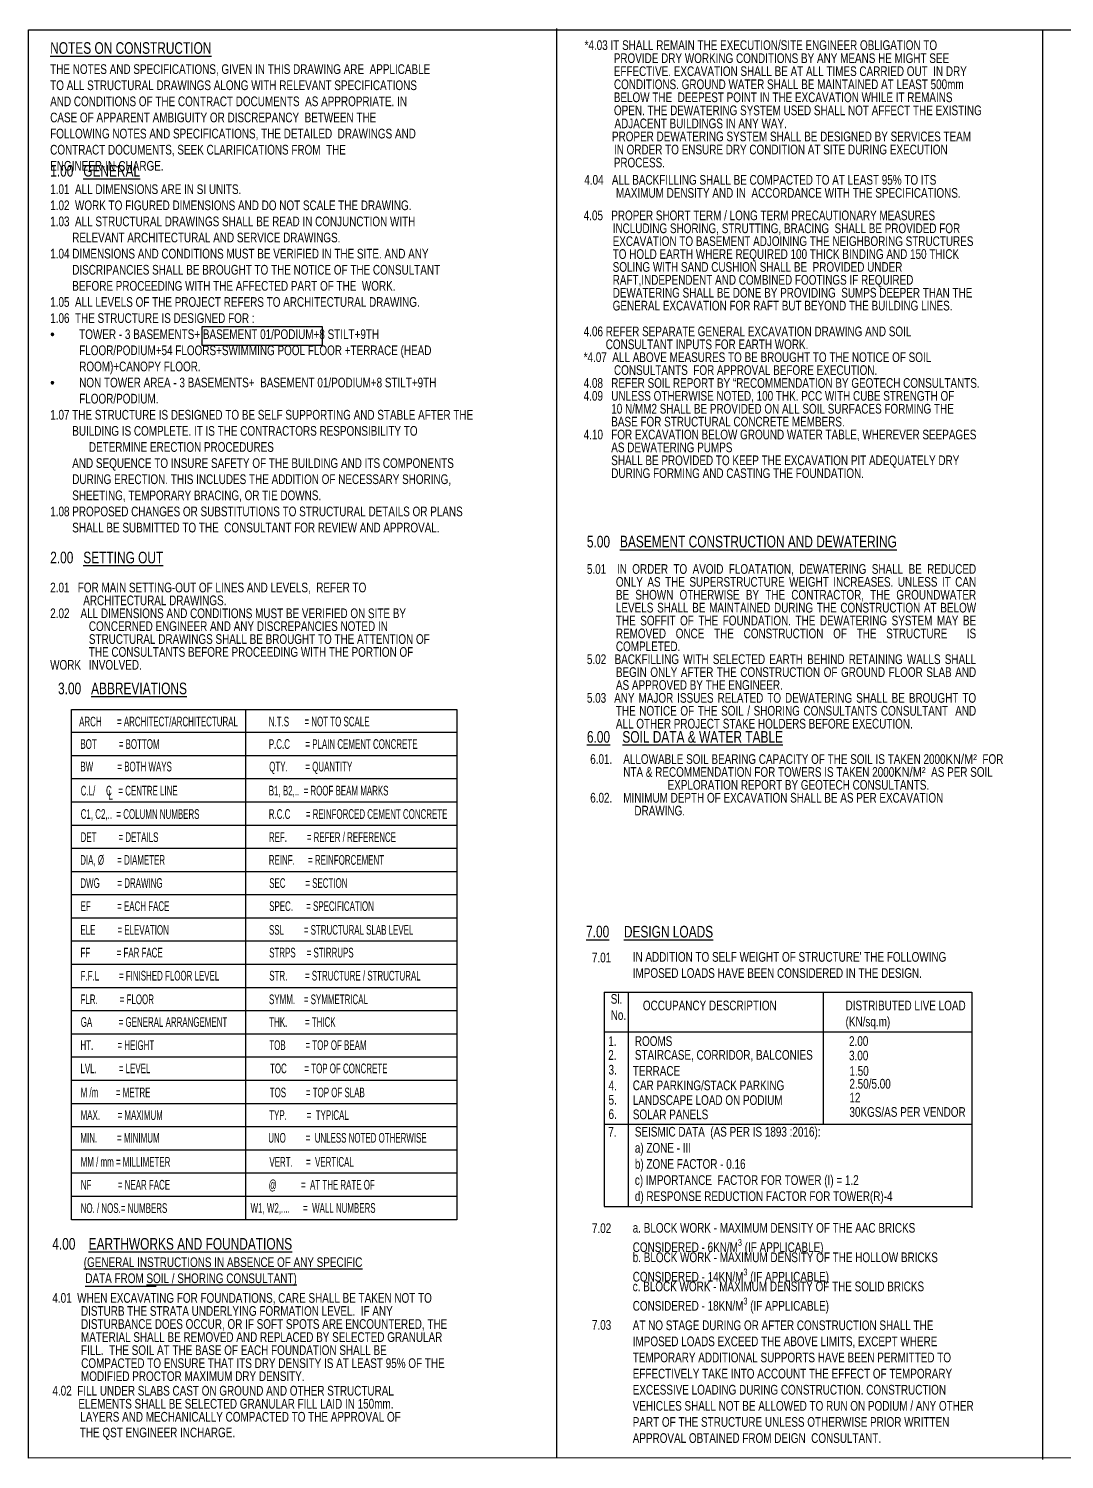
# Model space of a CAD drawing. Header units: millimetres. Extents: x 455 to 1705, y 587 to 981.
# Drawn here: x 455.2 to 739.2, y 588.2 to 980.7 of the extents above; entities that cross this region are included whole.
import ezdxf
from ezdxf.enums import TextEntityAlignment as Align

# ---------------------------------------------------------------- set-up
doc = ezdxf.new("R2010")
doc.units = ezdxf.units.MM
doc.header["$MEASUREMENT"] = 0
for name, color, linetype in [('S-SIGNS', 200, 'Continuous'), ('STR-DIM', 8, 'Continuous'), ('TEMP', 8, 'Continuous'), ('TEXT', 6, 'Continuous'), ('TEXT1', 6, 'Continuous')]:
    doc.layers.add(name, color=color, linetype=linetype)
doc.styles.add('SOBHA', font='swisscl.ttf')

msp = doc.modelspace()

# ---------------------------------------------------------------- linework, layer by layer
at = {"layer": 'S-SIGNS'}
for p, q in [((599.95, 980.7), (599.95, 588.6)), ((733.19, 980.34), (733.19, 588.25))]:
    msp.add_line(p, q, dxfattribs=at)
at = {"layer": 'S-SIGNS', "color": 3}
msp.add_line((470.76, 635.78), (490.16, 635.78), dxfattribs=at)
at = {"layer": 'S-SIGNS'}
msp.add_lwpolyline([(455.22, 980.34), (1052.42, 980.34), (1052.42, 588.64), (455.22, 588.6)], close=True, dxfattribs=at)
at = {"layer": 'S-SIGNS', "color": 2}
msp.add_lwpolyline([(502.8, 898.97), (535.68, 898.97), (535.68, 893.74), (502.8, 893.74)], close=True, dxfattribs=at)
at = {"layer": 'STR-DIM', "color": 9}
for p, q in [((514.72, 793.98), (514.72, 653.99)), ((572.58, 787.61), (466.99, 787.61)), ((572.58, 781.25), (466.99, 781.25)), ((572.58, 774.89), (466.99, 774.89)), ((572.58, 768.52), (466.99, 768.52)), ((572.58, 762.16), (466.99, 762.16)), ((572.58, 755.8), (466.99, 755.8)), ((572.58, 749.43), (466.99, 749.43)), ((572.58, 743.07), (466.99, 743.07)), ((572.58, 736.71), (466.99, 736.71)), ((572.58, 730.35), (466.99, 730.35)), ((572.58, 723.98), (466.99, 723.98)), ((572.58, 717.62), (466.99, 717.62)), ((572.58, 711.26), (466.99, 711.26)), ((572.58, 704.89), (466.99, 704.89)), ((572.58, 698.53), (466.99, 698.53)), ((572.58, 692.17), (466.99, 692.17)), ((572.58, 685.8), (466.99, 685.8)), ((572.58, 679.44), (466.99, 679.44)), ((572.58, 673.08), (466.99, 673.08)), ((572.58, 666.72), (466.99, 666.72)), ((572.58, 660.35), (466.99, 660.35)), ((572.58, 653.99), (466.99, 653.99))]:
    msp.add_line(p, q, dxfattribs=at)
msp.add_lwpolyline([(466.99, 653.99), (466.99, 793.98), (572.58, 793.98), (572.58, 653.99)], dxfattribs=at)
at = {"layer": 'TEMP'}
for p, q in [((613.03, 716.41), (713.82, 716.41)), ((613.03, 716.41), (613.03, 657.59)), ((619.56, 716.41), (619.56, 657.59)), ((673.04, 716.41), (673.04, 680.17)), ((713.82, 716.41), (713.82, 657.29)), ((613.03, 705.56), (713.82, 705.56)), ((613.03, 680.17), (713.82, 680.17)), ((613.03, 657.59), (713.82, 657.59))]:
    msp.add_line(p, q, dxfattribs=at)

# ---------------------------------------------------------------- texts
at = {"layer": 'TEXT', "color": 3, "style": 'SOBHA'}
for s, height, p in [('%%UNOTES ON CONSTRUCTION', 3.1815, (461.13, 973.79)), ('%%U6.00', 3.182, (608.28, 784.84)), ('%%USOIL DATA & WATER TABLE', 3.1815, (618.01, 784.84)), ('%%U7.00', 3.182, (608.06, 731.43)), ('%%UDESIGN LOADS', 3.1815, (618.43, 731.4))]:
    msp.add_text(s, height=height, dxfattribs=at).set_placement(p)
at = {"layer": 'TEXT1', "style": 'SOBHA'}
for s, height, p in [('*4.03 IT SHALL REMAIN THE EXECUTION/SITE ENGINEER OBLIGATION TO', 2.6513, (607.65, 974.84)), ('PROVIDE DRY WORKING CONDITIONS BY ANY MEANS HE MIGHT SEE', 2.6513, (615.65, 971.26)), ('EFFECTIVE. EXCAVATION SHALL BE AT ALL TIMES CARRIED OUT  IN DRY', 2.6513, (615.65, 967.69)), ('CONDITIONS. GROUND WATER SHALL BE MAINTAINED AT LEAST 500mm', 2.6513, (615.7, 964.1)), ('BELOW THE  DEEPEST POINT IN THE EXCAVATION WHILE IT REMAINS', 2.6513, (615.65, 960.53)), ('OPEN. THE DEWATERING SYSTEM USED SHALL NOT AFFECT THE EXISTING', 2.6513, (615.7, 956.95)), ('ADJACENT BUILDINGS IN ANY WAY.', 2.6513, (615.84, 953.37)), ('       PROPER DEWATERING SYSTEM SHALL BE DESIGNED BY SERVICES TEAM  ', 2.6513, (609.86, 949.79)), ('IN ORDER TO ENSURE DRY CONDITION AT SITE DURING EXECUTION', 2.6513, (615.7, 946.2)), ('PROCESS.', 2.651, (615.65, 942.63)), ('4.04   ALL BACKFILLING SHALL BE COMPACTED TO AT LEAST 95%%% TO ITS', 2.6513, (607.57, 937.89)), ('MAXIMUM DENSITY AND IN  ACCORDANCE WITH THE SPECIFICATIONS.', 2.6513, (616.25, 934.31)), ('7.01', 2.651, (609.66, 724.57)), ('1.', 2.651, (614.14, 701.66, -1.49)), ('ROOMS', 2.651, (621.43, 701.66, -1.49)), ('2.00', 2.651, (680.15, 701.66, -1.49)), ('2.', 2.651, (614.14, 697.83, -1.49)), ('STAIRCASE, CORRIDOR, BALCONIES', 2.6513, (621.43, 697.87, -1.49)), ('3.00', 2.651, (680.15, 697.7, -1.49)), ('3.', 2.651, (614.21, 693.79, -1.49)), ('TERRACE', 2.651, (620.87, 693.48, -1.49)), ('1.50', 2.651, (680.26, 693.48, -1.49)), ('4.', 2.651, (614.21, 689.47, -1.49)), ('CAR PARKING/STACK PARKING', 2.6513, (620.87, 689.52, -1.49)), ('2.50/5.00', 2.651, (680.26, 689.95, -1.49)), ('5.', 2.651, (614.21, 685.55, -1.49)), ('LANDSCAPE LOAD ON PODIUM', 2.6513, (620.87, 685.48, -1.49)), ('12', 2.651, (680.26, 686.14, -1.49)), ('6.', 2.651, (614.21, 681.62, -1.49)), ('SOLAR PANELS', 2.6513, (620.87, 681.55, -1.49)), ('30KGS/AS PER VENDOR', 2.6513, (680.26, 682.21, -1.49)), ('7.', 2.651, (614.14, 676.76, -1.49)), ('7.02', 2.651, (609.66, 650.33)), ('4.01  WHEN EXCAVATING FOR FOUNDATIONS, CARE SHALL BE TAKEN NOT TO', 2.6513, (461.73, 631.21)), ('DISTURB THE STRATA UNDERLYING FORMATION LEVEL.  IF ANY', 2.6513, (469.58, 627.63)), ('DISTURBANCE DOES OCCUR, OR IF SOFT SPOTS ARE ENCOUNTERED, THE', 2.6513, (469.58, 624.05)), ('7.03', 2.651, (609.66, 623.8)), ('MATERIAL SHALL BE REMOVED AND REPLACED BY SELECTED GRANULAR', 2.6513, (469.58, 620.47)), ('FILL.  THE SOIL AT THE BASE OF EACH FOUNDATION SHALL BE', 2.6513, (469.58, 616.89)), ('COMPACTED TO ENSURE THAT ITS DRY DENSITY IS AT LEAST 95%%% OF THE', 2.6513, (469.63, 613.32)), ('MODIFIED PROCTOR MAXIMUM DRY DENSITY.', 2.6513, (469.58, 609.74)), ('4.02  FILL UNDER SLABS CAST ON GROUND AND OTHER STRUCTURAL', 2.6513, (461.74, 605.76)), ('           ELEMENTS SHALL BE SELECTED GRANULAR FILL LAID IN 150mm.', 2.6513, (460.55, 602.18)), ('LAYERS AND MECHANICALLY COMPACTED TO THE APPROVAL OF ', 2.6513, (469.36, 598.61)), ('THE QST ENGINEER INCHARGE.', 2.6513, (469.25, 594.3))]:
    msp.add_text(s, height=height, dxfattribs=at).set_placement(p)
at = {"layer": 'TEXT1', "style": 'SOBHA', "width": 0.8}
for s, height, p in [('         ARCH       = ARCHITECT/ARCHITECTURAL', 2.6513, (463.62, 788.51)), ('N.T.S       = NOT TO SCALE', 2.6513, (521.07, 788.51)), ('BOT          = BOTTOM', 2.6513, (469.42, 782.34)), ('P.C.C       = PLAIN CEMENT CONCRETE', 2.6513, (521.07, 782.34)), ('BW           = BOTH WAYS', 2.6513, (469.41, 776.16)), ('QTY.        = QUANTITY', 2.6513, (521.18, 776.16)), ('C.L/', 2.651, (469.51, 769.56)), (' C   = CENTRE LINE', 2.6513, (475.84, 769.56)), ('L ', 2.651, (477.09, 768.42)), ('B1, B2,..  = ROOF BEAM MARKS', 2.6513, (521.06, 769.56)), ('C1, C2,..  = COLUMN NUMBERS', 2.6513, (469.5, 763.14)), ('R.C.C       = REINFORCED CEMENT CONCRETE', 2.6513, (521.07, 763.14)), ('DET          = DETAILS', 2.6513, (469.47, 756.8)), ('REF.         = REFER / REFERENCE', 2.6513, (521.09, 756.8)), (' DIA, %%C      = DIAMETER', 2.6513, (468.76, 750.55)), ('REINF.      = REINFORCEMENT  ', 2.6513, (521.07, 750.55)), ('DWG        = DRAWING', 2.6513, (469.41, 744.21)), ('SEC         = SECTION', 2.6513, (521.18, 744.21)), ('EF            = EACH FACE', 2.6513, (469.46, 737.88)), ('SPEC.      = SPECIFICATION', 2.6513, (521.18, 737.88)), ('ELE          = ELEVATION', 2.6513, (469.43, 731.37)), ('SSL         = STRUCTURAL SLAB LEVEL', 2.6513, (521.12, 731.37)), ('FF            = FAR FACE', 2.6513, (469.44, 725.13)), ('STRPS     = STIRRUPS', 2.6513, (521.18, 725.13)), ('F.F.L         = FINISHED FLOOR LEVEL', 2.6513, (469.47, 718.8)), ('STR.        = STRUCTURE / STRUCTURAL', 2.6513, (521.2, 718.8)), ('FLR.          = FLOOR', 2.6513, (469.45, 712.32)), ('SYMM.    = SYMMETRICAL', 2.6513, (521.13, 712.32)), ('GA            = GENERAL ARRANGEMENT', 2.6513, (469.51, 706.09)), ('THK.        = THICK', 2.6513, (521.19, 706.09)), ('HT.           = HEIGHT', 2.6513, (469.43, 699.75)), ('TOB         = TOP OF BEAM', 2.6513, (521.21, 699.75)), ('LVL.          = LEVEL', 2.6513, (469.43, 693.37)), ('TOC        = TOP OF CONCRETE', 2.6513, (521.41, 693.37)), ('M /m        = METRE', 2.6513, (469.47, 686.77)), ('TOS         = TOP OF SLAB', 2.6513, (521.33, 686.77)), ('MAX.        = MAXIMUM', 2.6513, (469.47, 680.57)), ('TYP.         =  TYPICAL', 2.6513, (521.18, 680.57)), ('MIN.         = MINIMUM', 2.6513, (469.43, 674.33)), ('UNO         =  UNLESS NOTED OTHERWISE', 2.6513, (520.91, 674.33)), ('MM / mm = MILLIMETER', 2.6513, (469.49, 667.73)), ('VERT.      =  VERTICAL', 2.6513, (521.24, 667.73)), ('NF            = NEAR FACE', 2.6513, (469.53, 661.45)), ('@           =  AT THE RATE OF', 2.6513, (521.03, 661.45)), ('NO. / NOS.= NUMBERS', 2.6513, (469.49, 655.05)), ('W1, W2,....      =  WALL NUMBERS', 2.6513, (516.08, 655.09))]:
    msp.add_text(s, height=height, dxfattribs=at).set_placement(p, align=Align.BOTTOM_LEFT)
at = {"layer": 'TEXT1', "color": 3, "style": 'SOBHA'}
for s, height, p in [('4.00   ', 3.182, (461.7, 645.78)), ('%%UEARTHWORKS AND FOUNDATIONS', 3.1815, (471.67, 645.78)), ('%%U(GENERAL INSTRUCTIONS IN ABSENCE OF ANY SPECIFIC', 2.6512, (470.33, 641.01)), ('DATA FROM %%USOIL / SHORING CONSULTANT)', 2.6512, (470.76, 636.61))]:
    msp.add_text(s, height=height, dxfattribs=at).set_placement(p)
at = {"layer": 'TEXT1', "attachment_point": 1, "style": 'SOBHA'}
for s, insert, char_height, width in [('THE NOTES AND SPECIFICATIONS, GIVEN IN THIS DRAWING ARE  APPLICABLE TO ALL STRUCTURAL DRAWINGS ALONG WITH RELEVANT SPECIFICATIONS AND CONDITIONS OF THE CONTRACT DOCUMENTS  AS APPROPRIATE. IN CASE OF APPARENT AMBIGUITY OR DISCREPANCY  BETWEEN THE FOLLOWING NOTES AND SPECIFICATIONS, THE DETAILED  DRAWINGS AND CONTRACT DOCUMENTS, SEEK CLARIFICATIONS FROM  THE ENGINEER-IN-CHARGE.', (461.13, 970.91), 2.65125, 105.5876), ('{\\H1.2x;\\C3;1.00   \\LGENERAL\\l\\C4;\\P}1.01  ALL DIMENSIONS ARE IN SI UNITS. \\P1.02  WORK TO FIGURED DIMENSIONS AND DO NOT SCALE THE DRAWING. \\P1.03  ALL STRUCTURAL DRAWINGS SHALL BE READ IN CONJUNCTION WITH\\P        RELEVANT ARCHITECTURAL AND SERVICE DRAWINGS. \\P1.04 DIMENSIONS AND CONDITIONS MUST BE VERIFIED IN THE SITE. AND ANY  \\P        DISCRIPANCIES SHALL BE BROUGHT TO THE NOTICE OF THE CONSULTANT  \\P        BEFORE PROCEEDING WITH THE AFFECTED PART OF THE  WORK.\\P1.05  ALL LEVELS OF THE PROJECT REFERS TO ARCHITECTURAL DRAWING. \\P1.06  THE STRUCTURE IS DESIGNED FOR : \\P\\pxi-3,l3,t3;{\\fSymbol|b0|i0|c2|p18;·^I}TOWER - 3 BASEMENTS+ BASEMENT 01/PODIUM+8 STILT+9TH FLOOR/PODIUM+54 FLOORS+SWIMMING POOL FLOOR +TERRACE (HEAD ROOM)+CANOPY FLOOR.\\P{\\fSymbol|b0|i0|c2|p18;·^I}NON TOWER AREA - 3 BASEMENTS+  BASEMENT 01/PODIUM+8 STILT+9TH FLOOR/PODIUM.\\P\\pi0,l0,tz;1.07 THE STRUCTURE IS DESIGNED TO BE SELF SUPPORTING AND STABLE AFTER THE  \\P        BUILDING IS COMPLETE. IT IS THE CONTRACTORS RESPONSIBILITY TO ^I^IDETERMINE ERECTION PROCEDURES\\P        AND SEQUENCE TO INSURE SAFETY OF THE BUILDING AND ITS COMPONENTS  \\P        DURING ERECTION. THIS INCLUDES THE ADDITION OF NECESSARY SHORING, \\P        SHEETING, TEMPORARY BRACING, OR TIE DOWNS.\\P1.08 PROPOSED CHANGES OR SUBSTITUTIONS TO STRUCTURAL DETAILS OR PLANS \\P        SHALL BE SUBMITTED TO THE  CONSULTANT FOR REVIEW AND APPROVAL.\\P\\pa0.25; ', (461.13, 943.28), 2.65125, 113.4457), ('{\\H1.2x;\\C3;3.00   \\LABBREVIATIONS}\\P ', (463.28, 801.3), 2.6513, 105.5876), ("IN ADDITION TO SELF WEIGHT OF STRUCTURE' THE FOLLOWING IMPOSED LOADS HAVE BEEN CONSIDERED IN THE DESIGN.", (620.85, 727.4), 2.65125, 93.6589), ('Sl.  No.', (614.81, 715.88), 2.651, 4.1005), ('OCCUPANCY DESCRIPTION', (623.63, 714.08), 2.6513, 37.184), ('DISTRIBUTED LIVE LOAD (KN/sq.m)', (679.21, 714.08), 2.6513, 43.0006), ('SEISMIC DATA  (AS PER IS 1893 :2016):\\Pa) ZONE - III\\Pb) ZONE FACTOR - 0.16\\Pc) IMPORTANCE  FACTOR FOR TOWER (I) = 1.2\\Pd) RESPONSE REDUCTION FACTOR FOR TOWER(R)-4', (621.43, 679.44, -1.49), 2.6513, 345.4547), ('\\A1;a. BLOCK WORK - MAXIMUM DENSITY OF THE AAC BRICKS CONSIDERED - 6KN/M{\\H0.7x;\\S3^ ;} (IF APPLICABLE)', (620.85, 653.09), 2.65125, 91.1427), ('\\A1;b. BLOCK WORK - MAXIMUM DENSITY OF THE HOLLOW BRICKS     CONSIDERED - 14KN/M{\\H0.7x;\\S3^ ;} (IF APPLICABLE)', (620.85, 645), 2.65125, 100.2806), ('\\A1;c. BLOCK WORK - MAXIMUM DENSITY OF THE SOLID BRICKS CONSIDERED - 18KN/M{\\H0.7x;\\S3^ ;} (IF APPLICABLE)', (620.85, 637.02), 2.65125, 91.1427), ('AT NO STAGE DURING OR AFTER CONSTRUCTION SHALL THE   IMPOSED LOADS EXCEED THE ABOVE LIMITS, EXCEPT WHERE   TEMPORARY ADDITIONAL SUPPORTS HAVE BEEN PERMITTED TO      EFFECTIVELY TAKE INTO ACCOUNT THE EFFECT OF TEMPORARY  EXCESSIVE LOADING DURING CONSTRUCTION. CONSTRUCTION VEHICLES SHALL NOT BE ALLOWED TO RUN ON PODIUM / ANY OTHER PART OF THE STRUCTURE UNLESS OTHERWISE PRIOR WRITTEN APPROVAL OBTAINED FROM DEIGN  CONSULTANT.', (620.85, 626.36), 2.65125, 93.9385)]:
    msp.add_mtext(s, dxfattribs=dict(at, insert=insert, char_height=char_height, width=width))
at = {"layer": 'TEXT1', "char_height": 2.65125, "attachment_point": 1, "line_spacing_factor": 0.8, "style": 'SOBHA'}
for s, insert, width in [('\\pxi-3,l3;4.05   PROPER SHORT TERM / LONG TERM PRECAUTIONARY MEASURES INCLUDING SHORING, STRUTTING, BRACING  SHALL BE PROVIDED FOR EXCAVATION TO BASEMENT ADJOINING THE NEIGHBORING STRUCTURES TO HOLD EARTH WHERE REQUIRED 100 THICK BINDING AND 150 THICK SOLING WITH SAND CUSHION SHALL BE  PROVIDED UNDER RAFT,INDEPENDENT AND COMBINED FOOTINGS IF REQUIRED DEWATERING SHALL BE DONE BY PROVIDING  SUMPS DEEPER THAN THE GENERAL EXCAVATION FOR RAFT BUT BEYOND THE BUILDING LINES.  \\P\\P\\pi0,l0;4.06 REFER SEPARATE GENERAL EXCAVATION DRAWING AND SOIL \\P        CONSULTANT INPUTS FOR EARTH WORK.\\P*4.07  ALL ABOVE MEASURES TO BE BROUGHT TO THE NOTICE OF SOIL \\P           CONSULTANTS  FOR APPROVAL BEFORE EXECUTION.\\P4.08   REFER SOIL REPORT BY “RECOMMENDATION BY GEOTECH C{\\A1;ONSULTANTS.\\P}4.09   UNLESS OTHERWISE NOTED, 100 THK. PCC WITH CUBE STRENGTH OF \\P          10 N/MM{\\A1;2 SHALL BE PROVIDED ON ALL SOIL SURFACES FORMING THE  \\P          BASE FOR STRUCTURAL CONCRETE MEMBERS.\\P4.10   FOR EXCAVATION BELOW GROUND WATER TABLE, WHEREVER SEEPAGES     \\P          AS DEWATERING PUMPS      \\P          SHALL BE PROVIDED TO KEEP THE EXCAVATION PIT ADEQUATELY DRY  \\P          DURING FORMING AND CASTING THE FOUNDATION.}', (607.4, 930.79), 106.6218), ('{\\H1.2x;\\C3;5.00   \\LBASEMENT CONSTRUCTION AND DEWATERING}\\P\\P\\pxi-3,l3,qd;5.01  IN ORDER TO AVOID FLOATATION, DEWATERING SHALL BE REDUCED ONLY AS THE SUPERSTRUCTURE WEIGHT INCREASES. UNLESS IT CAN BE SHOWN OTHERWISE BY THE CONTRACTOR, THE GROUNDWATER LEVELS SHALL BE MAINTAINED DURING THE CONSTRUCTION AT BELOW THE SOFFIT OF THE FOUNDATION. THE DEWATERING SYSTEM MAY BE REMOVED ONCE THE CONSTRUCTION OF THE STRUCTURE  IS COMPLETED.\\P\\pqj;5.02  BACKFILLING WITH SELECTED EARTH BEHIND RETAINING WALLS SHALL BEGIN ONLY AFTER THE CONSTRUCTION OF GROUND FLOOR SLAB AND AS APPROVED BY THE ENGINEER.                                                                       \\P5.03  ANY MAJOR ISSUES RELATED TO DEWATERING SHALL BE BROUGHT TO THE NOTICE OF THE SOIL / SHORING CONSULTANTS CONSULTANT  AND ALL OTHER PROJECT STAKE HOLDERS BEFORE EXECUTION. ', (608.28, 841.58), 106.4059), ('{\\H1.2x;\\C3;2.00   \\LSETTING OUT\\P\\P\\pxqd;}2.01   FOR MAIN SETTING-OUT OF LINES AND LEVELS,  REFER TO      \\P\\pqj;            ARCHITECTURAL DRAWINGS.\\P\\pqd;2.02    ALL DIMENSIONS AND CONDITIONS MUST BE VERIFIED ON SITE BY  \\P\\pql;^ICONCERNED ENGINEER AND ANY DISCREPANCIES NOTED IN ^I^ISTRUCTURAL DRAWINGS SHALL BE BROUGHT TO THE ATTENTION OF ^ITHE CONSULTANTS BEFORE PROCEEDING WITH THE PORTION OF WORK ^IINVOLVED.', (461.13, 837.21), 105.5876), ('\\pxi-1,l1;6.01.    ALLOWABLE SOIL BEARING CAPACITY OF THE SOIL IS TAKEN 2000{\\fArial Narrow|b0|i0|c0|p34;\\C6;KN/M²}  FOR \\P            NTA & RECOMMENDATION FOR TOWERS IS TAKEN 2000{\\fArial Narrow|b0|i0|c0|p34;\\C6;KN/M²}  AS PER SOIL \\P^I^IEXPLORATION REPORT BY GEOTECH CONSULTANTS. {\\C3;\\P\\pi0,l0,ql;}6.02.    MINIMUM DEPTH OF EXCAVATION SHALL BE AS PER EXCAVATION \\P\\pi-3,l3;        ^I  DRAWING.', (609.19, 781.66), 131.5126)]:
    msp.add_mtext(s, dxfattribs=dict(at, insert=insert, width=width))

doc.saveas('drawing.dxf')
